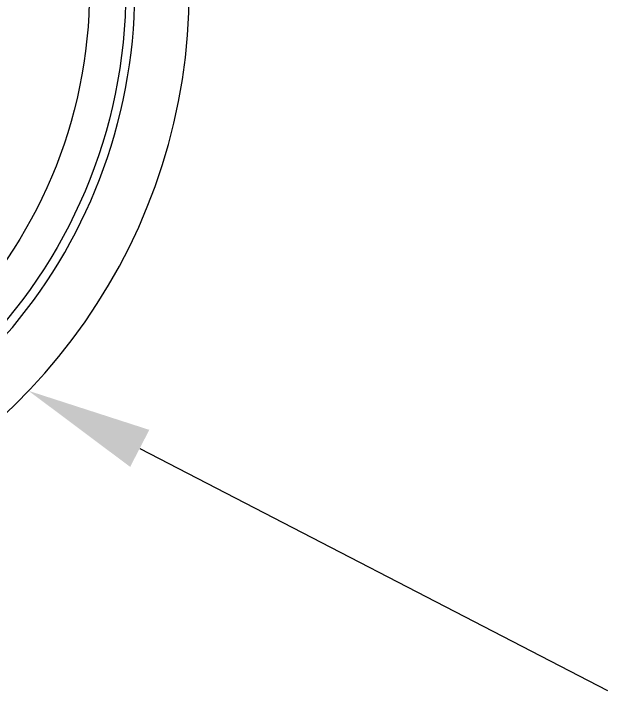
# Model space of a CAD drawing. Extents: x 4995099 to 5303443, y 4627657 to 4889583.
# Drawn here: x 5022121 to 5023070, y 4729808 to 4730890 of the extents above; entities that cross this region are included whole.
import ezdxf

# ---------------------------------------------------------------- set-up
doc = ezdxf.new("R2010")
doc.units = 0
doc.header["$LTSCALE"] = 1000
doc.header["$MEASUREMENT"] = 0
doc.layers.get('0').update_dxf_attribs({"color": 4, "linetype": 'CONTINUOUS'})

msp = doc.modelspace()

# ---------------------------------------------------------------- linework, layer by layer
msp.add_lwpolyline([(5022323.1, 4730194.9), (5023070.4, 4729807.8)])
at = {"linetype": 'Continuous'}
for radius in [827.6, 769.6]:
    msp.add_circle((5021473.1, 4730928.3), radius, dxfattribs=at)
for radius, start, end in [(929.3, 290.3175, 69.6825), (842.2, 109, 71)]:
    msp.add_arc((5021473.1, 4730928.3), radius, start, end, dxfattribs=at)
msp.add_solid([(5022307.8, 4730165.3), (5022145.5, 4730286.9), (5022338.4, 4730224.5)])

doc.saveas('drawing.dxf')
